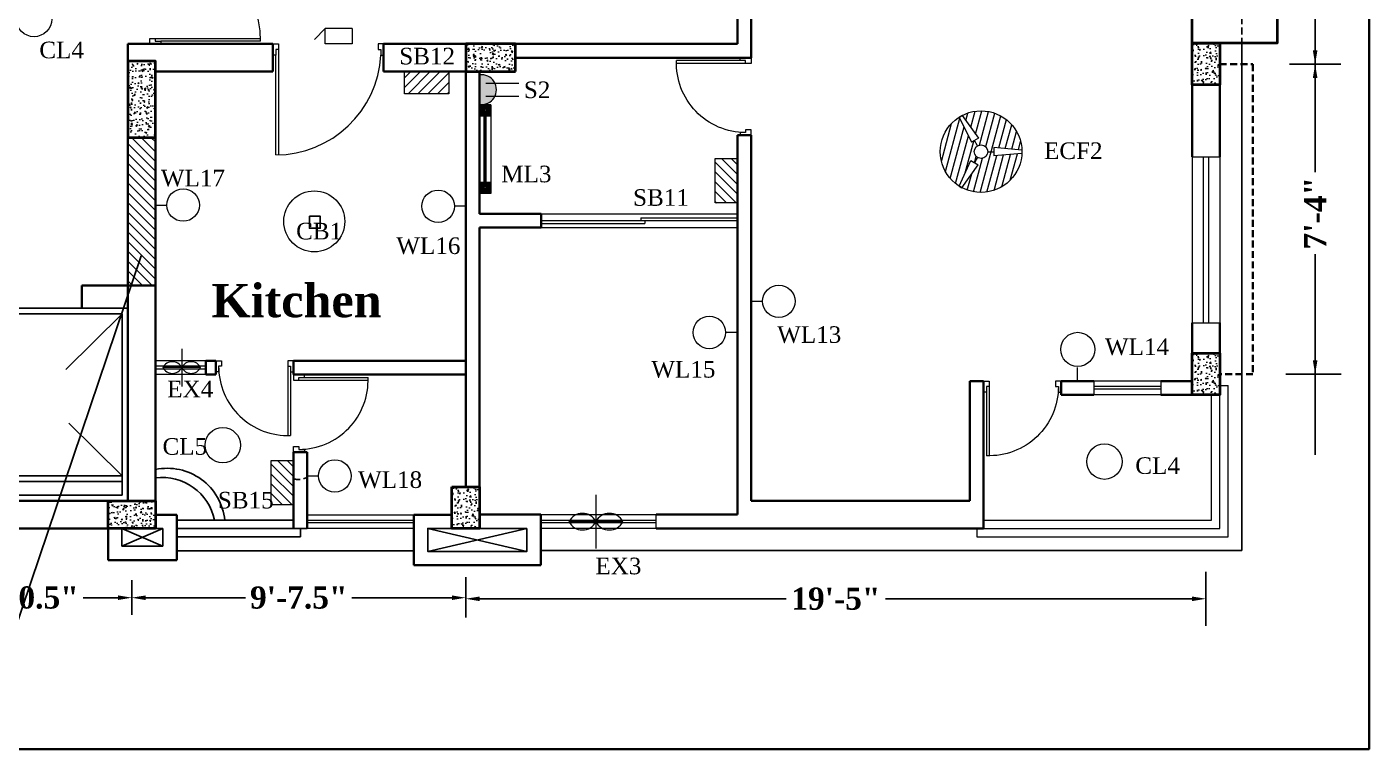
# Model space of a CAD drawing. Header units: inches. Extents: x 4394 to 5343, y 1375 to 1991.
# Drawn here: x 4857.7 to 5342.6, y 1375.1 to 1635.9 of the extents above; entities that cross this region are included whole.
import ezdxf

# ---------------------------------------------------------------- set-up
doc = ezdxf.new("R2010")
doc.units = ezdxf.units.IN
doc.header["$MEASUREMENT"] = 0
doc.linetypes.add('DASHED', pattern=[0.75, 0.5, -0.25])
for name, color, linetype, lineweight in [('Columb', 1, 'Continuous', 40), ('DOOR', 2, 'Continuous', 15), ('E. Fixture', 6, 'Continuous', 20), ('HATCH', 252, 'Continuous', 9), ('S. Wall', 101, 'Continuous', 25), ('WALL', 3, 'Continuous', 35), ('WINDOW', 5, 'Continuous', 13)]:
    doc.layers.add(name, color=color, linetype=linetype, lineweight=lineweight)
doc.styles.add('JASIM', font='times.ttf')
doc.styles.get("Standard").update_dxf_attribs({"font": 'timesbd.ttf', "height": 12})

# ---------------------------------------------------------------- blocks, each defined once
blk = doc.blocks.new('Door K')
at = {"layer": 'DOOR'}
for p, q in [((5111.99, 5040.7), (5113.99, 5040.7)), ((5113.99, 5038.7), (5112.99, 5038.7)), ((5112.99, 5038.7), (5112.99, 5036.7)), ((5113.99, 5040.7), (5113.99, 5038.7)), ((5139.99, 5040.7), (5137.99, 5040.7)), ((5137.99, 5040.7), (5137.99, 5013.7)), ((5137.99, 5038.7), (5138.99, 5038.7)), ((5138.99, 5038.7), (5138.99, 5013.72)), ((5112.99, 5036.7), (5111.99, 5036.7)), ((5138.99, 5036.7), (5139.99, 5036.7))]:
    blk.add_line(p, q, dxfattribs=at)
blk.add_arc((5137.99, 5038.7), 25, 180, 272.2924, dxfattribs=at)
blk = doc.blocks.new('door B')
at = {"layer": 'DOOR'}
for p, q in [((5301.99, 4953.7), (5303.99, 4953.7)), ((5303.99, 4951.7), (5302.99, 4951.7)), ((5302.99, 4951.7), (5302.99, 4949.7)), ((5303.99, 4953.7), (5303.99, 4951.7)), ((5303.99, 4951.7), (5303.99, 4913.66)), ((5341.99, 4953.7), (5339.99, 4953.7)), ((5339.99, 4953.7), (5339.99, 4951.7)), ((5339.99, 4951.7), (5340.99, 4951.7)), ((5340.99, 4951.7), (5340.99, 4949.7)), ((5302.99, 4949.7), (5301.99, 4949.7)), ((5302.99, 4913.65), (5302.99, 4949.7)), ((5340.99, 4949.7), (5341.99, 4949.7))]:
    blk.add_line(p, q, dxfattribs=at)
blk.add_arc((5302.99, 4951.7), 38.05, 270, 356.9872, dxfattribs=at)
blk = doc.blocks.new('S')
at = {"layer": 'E. Fixture'}
for p, q in [((27102.47, -3564.52), (27101.37, -3580.67)), ((27104.44, -3564.49), (27102.47, -3564.52)), ((27104.44, -3564.49), (27106.12, -3580.63)), ((27106.12, -3580.63), (27101.37, -3580.67)), ((27103.45, -3584.14), (27103.45, -3580.66)), ((27082.54, -3599.02), (27095.82, -3589.69)), ((27095.82, -3589.69), (27098.17, -3593.81)), ((27100.04, -3590.05), (27097.02, -3591.79)), ((27106.86, -3590.05), (27109.88, -3591.79)), ((27111.08, -3589.69), (27108.73, -3593.81)), ((27124.36, -3599.02), (27111.08, -3589.69)), ((27082.54, -3599.02), (27083.52, -3600.72)), ((27083.52, -3600.72), (27098.17, -3593.81)), ((27123.38, -3600.72), (27108.73, -3593.81)), ((27124.36, -3599.02), (27123.38, -3600.72))]:
    blk.add_line(p, q, dxfattribs=at)
blk.add_circle((27103.45, -3588.08), 3.94, dxfattribs=at)
blk = doc.blocks.new('14')
at = {"layer": 'E. Fixture'}
for p, q in [((26233.99, -3909.11), (26233.99, -3891.11)), ((26224.99, -3900.11), (26242.99, -3900.11))]:
    blk.add_line(p, q, dxfattribs=at)
for centre, start, end in [((26229.49, -3902.36), 26.564, 153.436), ((26229.49, -3897.86), 206.564, 333.436), ((26238.49, -3902.36), 26.564, 153.436), ((26238.49, -3897.86), 206.564, 333.436)]:
    blk.add_arc(centre, 5.03, start, end, dxfattribs=at)
blk = doc.blocks.new('205')
at = {"layer": 'E. Fixture'}
for p, q in [((27100.62, -3883.85), (27107.93, -3883.85)), ((27100.62, -3883.85), (27100.62, -3888.02)), ((27110.88, -3886.8), (27107.93, -3883.85)), ((27107.93, -3888.02), (27107.93, -3883.85)), ((27100.62, -3888.02), (27107.93, -3888.02))]:
    blk.add_line(p, q, dxfattribs=at)

msp = doc.modelspace()

# ---------------------------------------------------------------- hatches: boundary and pattern name
at = {"layer": 'E. Fixture'}
h = msp.add_hatch(dxfattribs=at)
h.set_pattern_fill('ANSI31', color=0, scale=20, style=0)
h.set_pattern_definition([(45, (-15673.757, -11339.441), (-1.76776695, 1.76776695), [])])
h.paths.add_polyline_path([(4994.15, 1619.72), (4994.15, 1611.71), (5010.15, 1611.71), (5010.15, 1619.72)])
msp.add_hatch(color=0, dxfattribs=at).paths.add_polyline_path([(5021.3, 1618.52), (5021.3, 1607.86, 1.138442)])
h = msp.add_hatch(dxfattribs=at)
h.set_pattern_fill('ANSI31', color=0, scale=18.751579, angle=30, style=0)
h.set_pattern_definition([(75, (-11555.8092, 3370.751), (-2.2640793, 0.6066582), [])])
h.paths.add_polyline_path([(5195.66, 1603.91), (5201.57, 1595.68), (5200.13, 1594.84), (5201.22, 1592.95, -0.57735), (5204.9, 1590.81), (5207.08, 1590.8), (5207.08, 1592.31), (5217.18, 1591.37, 0.549835)])
h.paths.add_polyline_path([(5217.17, 1590.14), (5207.08, 1589.35), (5207.08, 1590.8), (5204.9, 1590.81, -0.57735), (5201.2, 1588.69), (5200.1, 1586.81), (5201.35, 1586.07), (5195.55, 1577.77, 0.549855)])
h.paths.add_polyline_path([(5201.2, 1588.69, -0.266869), (5199.98, 1590.82, -0.26903), (5201.22, 1592.95), (5200.13, 1594.84), (5199.01, 1594.19), (5194.59, 1603.3, 0.257886), (5187.69, 1590.82, 0.255723), (5194.49, 1578.39), (5198.8, 1587.58), (5200.1, 1586.81)])
h = msp.add_hatch(dxfattribs=at)
h.set_pattern_fill('ANSI31', color=0, scale=20, angle=-90, style=0)
h.set_pattern_definition([(315, (2008.9428, -509.6817), (1.767767, 1.767767), [])])
h.paths.add_polyline_path([(4904.19, 1595.96), (4894.19, 1595.96), (4894.19, 1542.45), (4904.19, 1542.45)])
h = msp.add_hatch(dxfattribs=at)
h.set_pattern_fill('ANSI31', color=0, scale=20, angle=-90, style=0)
h.set_pattern_definition([(315, (-7844.7566, 22256.2376), (1.76776695, 1.76776695), [])])
h.paths.add_polyline_path([(5114.4, 1588.33), (5106.4, 1588.33), (5106.4, 1572.33), (5114.4, 1572.33)])
h = msp.add_hatch(dxfattribs=at)
h.set_pattern_fill('ANSI31', color=0, scale=20, angle=-90, style=0)
h.set_pattern_definition([(315, (-8005.1435, 22147.1632), (1.76776695, 1.76776695), [])])
h.paths.add_polyline_path([(4954.01, 1479.25), (4946.01, 1479.25), (4946.01, 1463.25), (4954.01, 1463.25)])
at = {"layer": 'HATCH', "ltscale": 5}
h = msp.add_hatch(dxfattribs=at)
h.set_pattern_fill('AR-CONC', color=0, scale=0.6, angle=90, style=0)
h.set_pattern_definition([(140, (7149.4322, -1057.644), (0.3765128, 4.303561), [0.45, -4.95]), (85, (7149.4322, -1057.644), (-4.513153, -0.832508), [0.36, -3.96]), (190.4514, (7149.4636, -1057.2854), (-4.136637, 3.4710563), [0.382441, -4.2068527]), (136.1842, (7148.232, -1057.644), (0.993114, 6.403446), [0.675, -7.425]), (186.6356, (7148.315, -1057.1104), (-5.844707, 5.607976), [0.573662, -6.310278]), (81.1842, (7148.232, -1057.644), (-5.844712, 5.607972), [0.54, -5.94]), (111, (7148.5322, -1057.044), (2.4157133, 3.5814423), [0.45, -4.95]), (56, (7148.5322, -1057.044), (-4.3509, 1.459892), [0.36, -3.96]), (161.4514, (7148.7335, -1056.7456), (-1.935183, 5.041336), [0.382441, -4.2068527]), (127.5, (7149.4322, -1057.644), (-1.9973631, 0.0729591), [0, -3.912, 0, -4.02, 0, -3.975]), (97.5, (7149.4322, -1057.644), (-2.3664703, 1.5784172), [0, -2.292, 0, -3.822, 0, -1.515]), (57.5, (7149.4322, -1058.982), (0.1353292, 3.2029346), [0, -1.5, 0, -4.68, 0, -6.21]), (47.5, (7149.4322, -1059.582), (-0.60063, 3.499117), [0, -1.95, 0, -3.108, 0, -4.41])])
h.paths.add_polyline_path([(5016.3, 1629.72), (5016.3, 1619.72), (5034.3, 1619.72), (5034.3, 1629.72)])
h = msp.add_hatch(dxfattribs=at)
h.set_pattern_fill('AR-CONC', color=0, scale=0.6, style=0)
h.set_pattern_definition([(50, (2839.3033, -701.459), (4.303561, -0.3765128), [0.45, -4.95]), (355, (2839.3033, -701.459), (-0.832508, 4.513153), [0.36, -3.96]), (100.4514, (2839.662, -701.4905), (3.4710563, 4.136637), [0.382441, -4.2068527]), (46.1842, (2839.303, -700.259), (6.403446, -0.993114), [0.675, -7.425]), (96.6356, (2839.837, -700.342), (5.607976, 5.844707), [0.573662, -6.310278]), (351.1842, (2839.303, -700.259), (5.607972, 5.844712), [0.54, -5.94]), (21, (2839.9033, -700.559), (3.5814423, -2.4157133), [0.45, -4.95]), (326, (2839.9033, -700.559), (1.459892, 4.3509), [0.36, -3.96]), (71.4514, (2840.2017, -700.7605), (5.041336, 1.935183), [0.382441, -4.2068527]), (37.5, (2839.3033, -701.4591), (0.0729591, 1.9973631), [0, -3.912, 0, -4.02, 0, -3.975]), (7.5, (2839.3033, -701.4591), (1.5784172, 2.3664703), [0, -2.292, 0, -3.822, 0, -1.515]), (327.5, (2837.9653, -701.4591), (3.2029346, -0.1353292), [0, -1.5, 0, -4.68, 0, -6.21]), (317.5, (2837.3653, -701.4591), (3.499117, 0.60063), [0, -1.95, 0, -3.108, 0, -4.41])])
h.paths.add_polyline_path([(5288.66, 1629.94), (5278.66, 1629.94), (5278.66, 1614.94), (5288.66, 1614.94)])
h = msp.add_hatch(dxfattribs=at)
h.set_pattern_fill('AR-CONC', color=0, scale=0.6, style=0)
h.set_pattern_definition([(50, (2216.83, -509.6817), (4.303561, -0.3765128), [0.45, -4.95]), (355, (2216.83, -509.6817), (-0.832508, 4.513153), [0.36, -3.96]), (100.4514, (2217.1885, -509.713), (3.4710563, 4.136637), [0.382441, -4.2068527]), (46.1842, (2216.83, -508.4817), (6.403446, -0.993114), [0.675, -7.425]), (96.6356, (2217.3635, -508.5645), (5.607976, 5.844707), [0.573662, -6.310278]), (351.1842, (2216.83, -508.482), (5.607972, 5.844712), [0.54, -5.94]), (21, (2217.43, -508.7817), (3.5814423, -2.4157133), [0.45, -4.95]), (326, (2217.43, -508.7817), (1.459892, 4.3509), [0.36, -3.96]), (71.4514, (2217.7284, -508.983), (5.041336, 1.935183), [0.382441, -4.2068527]), (37.5, (2216.8299, -509.6817), (0.0729591, 1.9973631), [0, -3.912, 0, -4.02, 0, -3.975]), (7.5, (2216.83, -509.6817), (1.5784172, 2.3664703), [0, -2.292, 0, -3.822, 0, -1.515]), (327.5, (2215.4919, -509.6817), (3.2029346, -0.1353292), [0, -1.5, 0, -4.68, 0, -6.21]), (317.5, (2214.892, -509.6817), (3.499117, 0.60063), [0, -1.95, 0, -3.108, 0, -4.41])])
h.paths.add_polyline_path([(4904.19, 1623.45), (4894.19, 1623.45), (4894.19, 1595.96), (4904.19, 1595.96)])
h = msp.add_hatch(dxfattribs=at)
h.set_pattern_fill('AR-CONC', color=0, scale=0.6, style=0)
h.set_pattern_definition([(50, (2839.3033, -813.406), (4.303561, -0.3765128), [0.45, -4.95]), (355, (2839.3033, -813.406), (-0.832508, 4.513153), [0.36, -3.96]), (100.4514, (2839.662, -813.4374), (3.4710563, 4.136637), [0.382441, -4.2068527]), (46.1842, (2839.303, -812.206), (6.403446, -0.993114), [0.675, -7.425]), (96.6356, (2839.837, -812.289), (5.607976, 5.844707), [0.573662, -6.310278]), (351.1842, (2839.303, -812.206), (5.607972, 5.844712), [0.54, -5.94]), (21, (2839.9033, -812.506), (3.5814423, -2.4157133), [0.45, -4.95]), (326, (2839.9033, -812.506), (1.459892, 4.3509), [0.36, -3.96]), (71.4514, (2840.2017, -812.7073), (5.041336, 1.935183), [0.382441, -4.2068527]), (37.5, (2839.3033, -813.406), (0.0729591, 1.9973631), [0, -3.912, 0, -4.02, 0, -3.975]), (7.5, (2839.3033, -813.406), (1.5784172, 2.3664703), [0, -2.292, 0, -3.822, 0, -1.515]), (327.5, (2837.9653, -813.406), (3.2029346, -0.1353292), [0, -1.5, 0, -4.68, 0, -6.21]), (317.5, (2837.3653, -813.406), (3.499117, 0.60063), [0, -1.95, 0, -3.108, 0, -4.41])])
h.paths.add_polyline_path([(5288.66, 1517.99), (5278.66, 1517.99), (5278.66, 1502.99), (5288.66, 1502.99)])
h = msp.add_hatch(dxfattribs=at)
h.set_pattern_fill('AR-CONC', color=0, scale=0.6, style=0)
h.set_pattern_definition([(50, (2571.943, -861.668), (4.303561, -0.3765128), [0.45, -4.95]), (355, (2571.943, -861.668), (-0.832508, 4.513153), [0.36, -3.96]), (100.4514, (2572.3015, -861.6994), (3.4710563, 4.136637), [0.382441, -4.2068527]), (46.1842, (2571.943, -860.468), (6.403446, -0.993114), [0.675, -7.425]), (96.6356, (2572.4765, -860.551), (5.607976, 5.844707), [0.573662, -6.310278]), (351.1842, (2571.943, -860.468), (5.607972, 5.844712), [0.54, -5.94]), (21, (2572.543, -860.768), (3.5814423, -2.4157133), [0.45, -4.95]), (326, (2572.543, -860.768), (1.459892, 4.3509), [0.36, -3.96]), (71.4514, (2572.8413, -860.9693), (5.041336, 1.935183), [0.382441, -4.2068527]), (37.5, (2571.9428, -861.668), (0.0729591, 1.9973631), [0, -3.912, 0, -4.02, 0, -3.975]), (7.5, (2571.9428, -861.668), (1.5784172, 2.3664703), [0, -2.292, 0, -3.822, 0, -1.515]), (327.5, (2570.6048, -861.668), (3.2029346, -0.1353292), [0, -1.5, 0, -4.68, 0, -6.21]), (317.5, (2570.0048, -861.668), (3.499117, 0.60063), [0, -1.95, 0, -3.108, 0, -4.41])])
h.paths.add_polyline_path([(5021.3, 1469.73), (5011.3, 1469.73), (5011.3, 1454.73), (5021.3, 1454.73)])
h = msp.add_hatch(dxfattribs=at)
h.set_pattern_fill('AR-CONC', color=0, scale=0.6, style=0)
h.set_pattern_definition([(50, (2008.943, -509.6817), (4.303561, -0.3765128), [0.45, -4.95]), (355, (2008.943, -509.6817), (-0.832508, 4.513153), [0.36, -3.96]), (100.4514, (2009.3015, -509.713), (3.4710563, 4.1366373), [0.382441, -4.2068527]), (46.1842, (2008.943, -508.4817), (6.403446, -0.993114), [0.675, -7.425]), (96.6356, (2009.4765, -508.5645), (5.607976, 5.844707), [0.573662, -6.310278]), (351.1842, (2008.943, -508.482), (5.607972, 5.844712), [0.54, -5.94]), (21, (2009.543, -508.7817), (3.5814423, -2.4157133), [0.45, -4.95]), (326, (2009.543, -508.7817), (1.459892, 4.3509), [0.36, -3.96]), (71.4514, (2009.8413, -508.983), (5.041336, 1.935183), [0.382441, -4.2068527]), (37.5, (2008.9428, -509.6817), (0.0729591, 1.9973631), [0, -3.912, 0, -4.02, 0, -3.975]), (7.5, (2008.9428, -509.6817), (1.5784172, 2.3664703), [0, -2.292, 0, -3.822, 0, -1.515]), (327.5, (2007.6048, -509.6817), (3.2029346, -0.1353292), [0, -1.5, 0, -4.68, 0, -6.21]), (317.5, (2007.0048, -509.6817), (3.499117, 0.60063), [0, -1.95, 0, -3.108, 0, -4.41])])
h.paths.add_polyline_path([(4904.19, 1454.72), (4904.19, 1464.72), (4887.07, 1464.72), (4887.07, 1454.72)])

# ---------------------------------------------------------------- linework, layer by layer
at = {"layer": 'Columb', "color": 0, "ltscale": 5}
for points in [[(5278.66, 1658.66), (5309.41, 1658.66), (5309.41, 1629.94), (5278.66, 1629.94)], [(5034.3, 1619.72), (5034.3, 1629.72), (5016.3, 1629.72), (5016.3, 1619.72)], [(5278.66, 1629.94), (5288.66, 1629.94), (5288.66, 1614.94), (5278.66, 1614.94)], [(4894.19, 1595.96), (4904.19, 1595.96), (4904.19, 1623.45), (4894.19, 1623.45)], [(5278.66, 1517.99), (5288.66, 1517.99), (5288.66, 1502.99), (5278.66, 1502.99)], [(5011.3, 1469.73), (5021.3, 1469.73), (5021.3, 1454.73), (5011.3, 1454.73)], [(4904.19, 1454.72), (4887.07, 1454.72), (4887.07, 1464.72), (4904.19, 1464.72)]]:
    msp.add_lwpolyline(points, close=True, dxfattribs=at)
at = {"layer": 'E. Fixture', "color": 0}
for p, q in [((5021.3, 1607.86), (5021.3, 1618.52)), ((5023.53, 1615.49), (5035.51, 1615.49)), ((5023.53, 1610.89), (5035.51, 1610.89)), ((5022.97, 1579.76), (5022.97, 1603.77)), ((5023.04, 1579.76), (5023.04, 1603.77)), ((5023.1, 1579.76), (5023.1, 1603.77)), ((5023.17, 1579.76), (5023.17, 1603.77)), ((5023.3, 1579.76), (5023.3, 1603.77)), ((5023.44, 1579.76), (5023.44, 1603.77)), ((5023.5, 1579.76), (5023.5, 1603.77)), ((5023.57, 1579.76), (5023.57, 1603.77)), ((5023.64, 1579.76), (5023.64, 1603.77)), ((5023.64, 1579.76), (5023.64, 1603.77)), ((4904.19, 1571.53), (4908.31, 1571.53)), ((5016.3, 1571.09), (5012.18, 1571.09)), ((5119.4, 1536.77), (5123.52, 1536.77)), ((5114.27, 1525.53), (5110.15, 1525.53)), ((5237.28, 1507.99), (5237.28, 1512.9)), ((4959.01, 1473.7), (4963.13, 1473.7))]:
    msp.add_line(p, q, dxfattribs=at)
for points in [[(4994.15, 1619.72), (5010.15, 1619.72), (5010.15, 1611.71), (4994.15, 1611.71)], [(5114.4, 1588.33), (5114.4, 1572.33), (5106.4, 1572.33), (5106.4, 1588.33)], [(5021.3, 1575.76), (5021.3, 1579.76), (5025.3, 1579.76), (5025.3, 1575.76)], [(5021.64, 1576.1), (5021.64, 1579.43), (5024.97, 1579.43), (5024.97, 1576.1)], [(5021.97, 1576.43), (5021.97, 1579.1), (5024.64, 1579.1), (5024.64, 1576.43)], [(5022.3, 1576.76), (5022.3, 1578.76), (5024.3, 1578.76), (5024.3, 1576.76)], [(5022.64, 1577.1), (5022.64, 1578.43), (5023.97, 1578.43), (5023.97, 1577.1)], [(5022.97, 1577.43), (5022.97, 1578.1), (5023.64, 1578.1), (5023.64, 1577.43)], [(4954.01, 1479.25), (4954.01, 1463.25), (4946.01, 1463.25), (4946.01, 1479.25)]]:
    msp.add_lwpolyline(points, close=True, dxfattribs=at)
msp.add_lwpolyline([(5021.3, 1575.76), (5021.3, 1607.77), (5025.3, 1607.77), (5025.3, 1575.76), (5021.3, 1575.76)], dxfattribs=at)
for centre, radius in [((4860.32, 1638.72), 6.4), ((5202.44, 1590.82), 14.75), ((4914.18, 1571.53), 5.87), ((4961.56, 1565.62), 11.02), ((5006.31, 1571.09), 5.87), ((5129.39, 1536.77), 5.87), ((5104.28, 1525.53), 5.87), ((5237.38, 1519.4), 6.17), ((4928.52, 1484.8), 6.4), ((5247.01, 1478.88), 6.4), ((4969, 1473.7), 5.87)]:
    msp.add_circle(centre, radius, dxfattribs=at)
msp.add_arc((5022, 1613.19), 5.38, 262.5917, 97.4083, dxfattribs=at)
at = {"layer": 'HATCH', "color": 0}
for points in [[(5021.3, 1607.77), (5021.3, 1603.77), (5025.3, 1603.77), (5025.3, 1607.77)], [(5021.64, 1607.43), (5021.64, 1604.1), (5024.97, 1604.1), (5024.97, 1607.43)], [(5021.97, 1607.1), (5021.97, 1604.43), (5024.64, 1604.43), (5024.64, 1607.1)], [(5022.3, 1606.77), (5022.3, 1604.77), (5024.3, 1604.77), (5024.3, 1606.77)], [(5022.64, 1606.43), (5022.64, 1605.1), (5023.97, 1605.1), (5023.97, 1606.43)], [(5022.97, 1606.1), (5022.97, 1605.43), (5023.64, 1605.43), (5023.64, 1606.1)]]:
    msp.add_lwpolyline(points, close=True, dxfattribs=at)
at = {"layer": 'S. Wall', "color": 0, "ltscale": 5}
for p, q in [((5323.13, 1701.67), (5323.13, 1583.35)), ((5296.66, 1629.94), (5296.66, 1446.73)), ((5313.87, 1622.44), (5332.46, 1622.44)), ((4899.07, 1553.14), (4845.33, 1394.48)), ((5323.13, 1553.83), (5323.13, 1481.29)), ((4892.19, 1532.25), (4832.7, 1532.25)), ((4871.8, 1512.19), (4892.19, 1532.25)), ((4892.19, 1466.72), (4892.19, 1532.25)), ((5312.54, 1510.49), (5332.54, 1510.49)), ((4872.84, 1492.76), (4892.19, 1473.72)), ((4832.7, 1473.72), (4892.19, 1473.72)), ((4832.7, 1471.72), (4892.19, 1471.72)), ((4832.7, 1466.72), (4892.19, 1466.72)), ((4911.87, 1457.72), (4954.01, 1457.72)), ((5002.55, 1446.43), (5038.39, 1454.73)), ((5002.55, 1454.73), (5038.39, 1446.43)), ((5017.2, 1454.73), (5038.39, 1454.73)), ((5296.66, 1454.73), (5296.66, 1446.73)), ((4892.07, 1454.72), (4906.87, 1454.72)), ((4892.07, 1448.33), (4892.07, 1454.72)), ((4892.07, 1454.72), (4906.87, 1448.33)), ((4892.07, 1448.33), (4906.87, 1454.72)), ((4904.19, 1454.72), (4906.87, 1454.72)), ((4906.87, 1454.72), (4906.87, 1448.33)), ((4911.87, 1454.72), (4959.01, 1454.72)), ((4956.61, 1451.72), (4911.87, 1451.72)), ((4956.61, 1454.72), (4956.61, 1451.72)), ((4906.87, 1448.33), (4892.07, 1448.33)), ((4911.87, 1446.72), (4997.55, 1446.72)), ((5296.66, 1446.73), (5043.39, 1446.73)), ((4895.63, 1436.03), (4895.63, 1423.57)), ((5016.3, 1437.14), (5016.3, 1422.59)), ((5283.66, 1419.61), (5283.66, 1439.09)), ((4890.63, 1429.74), (4878.08, 1429.74)), ((4900.63, 1429.73), (4936.75, 1429.73)), ((5011.3, 1429.73), (4975.18, 1429.73)), ((5021.3, 1429.35), (5132.03, 1429.35)), ((5278.66, 1429.35), (5167.94, 1429.35))]:
    msp.add_line(p, q, dxfattribs=at)
at = {"layer": 'S. Wall', "color": 0, "linetype": 'DASHED', "ltscale": 5}
msp.add_line((5296.66, 1650.66), (5296.66, 1629.94), dxfattribs=at)
at = {"layer": 'S. Wall', "color": 0, "ltscale": 5}
for points in [[(4959.8, 1567.47), (4963.72, 1567.47), (4963.72, 1563.18), (4959.8, 1563.18)], [(5038.39, 1454.73), (5002.55, 1454.73), (5002.55, 1446.43), (5038.39, 1446.43)]]:
    msp.add_lwpolyline(points, close=True, dxfattribs=at)
msp.add_lwpolyline([(4894.19, 1464.72), (4894.19, 1534.25), (4830.7, 1534.25), (4830.7, 1464.72), (4883.59, 1464.72)], dxfattribs=at)
for centre, radius, start, end in [((4908.49, 1455.64), 20.84, 5.7056, 101.9209), ((4906.62, 1453.91), 19.28, 11.3863, 97.2482)]:
    msp.add_arc(centre, radius, start, end, dxfattribs=at)
at = {"layer": 'S. Wall', "color": 0, "linetype": 'DASHED', "ltscale": 5}
msp.add_arc((4955.91, 1477.94), 5.56, 250.015, 310.4268, dxfattribs=at)
at = {"layer": 'S. Wall', "color": 0, "ltscale": 5}
for points in [[(5322.29, 1627.44), (5323.96, 1627.44), (5323.13, 1622.44)], [(5322.29, 1617.44), (5323.96, 1617.44), (5323.13, 1622.44)], [(5322.29, 1515.49), (5323.96, 1515.49), (5323.13, 1510.49)], [(4890.63, 1430.57), (4890.63, 1428.91), (4895.63, 1429.74)], [(4900.63, 1430.56), (4900.63, 1428.9), (4895.63, 1429.73)], [(5011.3, 1430.56), (5011.3, 1428.9), (5016.3, 1429.73)], [(5021.3, 1430.18), (5021.3, 1428.51), (5016.3, 1429.35)], [(5278.66, 1430.18), (5278.66, 1428.51), (5283.66, 1429.35)]]:
    msp.add_solid(points, dxfattribs=at)
at = {"layer": 'WALL', "color": 0}
for p, q in [((5114.4, 1629.72), (5114.4, 1678.66)), ((5119.4, 1624.72), (5119.4, 1678.66)), ((4946.62, 1629.72), (4894.19, 1629.72)), ((4894.19, 1629.72), (4894.19, 1623.45)), ((4946.62, 1629.72), (4946.62, 1625.72)), ((5016.3, 1629.72), (4986.62, 1629.72)), ((5114.4, 1629.72), (5034.3, 1629.72)), ((5119.4, 1624.72), (5034.3, 1624.72)), ((4946.62, 1619.72), (4904.19, 1619.72)), ((5016.3, 1619.72), (4986.62, 1619.72)), ((5016.3, 1619.72), (5016.3, 1469.73)), ((5021.3, 1619.72), (5021.3, 1568.4)), ((4894.19, 1595.96), (4894.19, 1464.72)), ((4904.19, 1595.96), (4904.19, 1515.3)), ((5114.4, 1596.72), (5114.4, 1459.74)), ((5119.4, 1596.72), (5119.4, 1464.73)), ((4904.19, 1595.22), (4904.19, 1595.22)), ((4904.19, 1595.22), (4904.19, 1595.22)), ((5021.3, 1563.4), (5021.3, 1469.73)), ((4904.19, 1515.3), (4904.19, 1464.72)), ((4922.34, 1515.3), (4922.34, 1510.3)), ((4922.34, 1515.3), (4926.01, 1515.3)), ((4926.01, 1510.3), (4926.01, 1515.3)), ((5016.26, 1515.3), (4954.01, 1515.3)), ((4954.01, 1510.3), (4954.01, 1515.3)), ((4922.34, 1510.3), (4926.01, 1510.3)), ((5016.26, 1510.3), (4954.01, 1510.3)), ((4954.01, 1454.72), (4954.01, 1482.3)), ((4959.01, 1454.72), (4959.01, 1482.3)), ((5119.4, 1478.47), (5119.4, 1478.47)), ((4830.7, 1464.72), (4887.07, 1464.72)), ((5119.4, 1464.73), (5198.37, 1464.73)), ((4997.55, 1459.72), (5011.3, 1459.72)), ((5085.05, 1459.74), (5114.4, 1459.74)), ((5085.05, 1454.73), (5203.37, 1454.73)), ((4830.7, 1454.72), (4887.07, 1454.72))]:
    msp.add_line(p, q, dxfattribs=at)
at = {"layer": 'WALL', "color": 0, "ltscale": 5}
for p, q in [((4946.62, 1629.72), (4946.62, 1619.72)), ((4986.62, 1629.72), (4986.62, 1619.72)), ((5278.66, 1588.98), (5278.66, 1614.94)), ((5288.66, 1588.98), (5288.66, 1614.94)), ((5115.4, 1596.72), (5114.4, 1596.72)), ((5115.4, 1596.72), (5119.4, 1596.72)), ((5043.57, 1568.4), (5021.3, 1568.4)), ((5043.57, 1568.4), (5043.57, 1563.4)), ((5043.57, 1563.4), (5021.3, 1563.4)), ((4894.19, 1542.45), (4877.61, 1542.45)), ((4877.61, 1542.45), (4877.61, 1534.25)), ((5278.66, 1517.99), (5278.66, 1528.98)), ((5288.66, 1517.99), (5288.66, 1528.98)), ((5198.37, 1464.73), (5198.37, 1507.99)), ((5203.37, 1507.99), (5198.37, 1507.99)), ((5203.37, 1454.73), (5203.37, 1507.99)), ((5231.37, 1507.99), (5231.37, 1502.99)), ((5243.2, 1507.99), (5231.37, 1507.99)), ((5278.66, 1507.99), (5267.42, 1507.99)), ((5243.2, 1502.99), (5231.37, 1502.99)), ((5278.66, 1502.99), (5267.42, 1502.99)), ((4954.01, 1482.3), (4959.01, 1482.3)), ((4904.19, 1459.72), (4911.87, 1459.72)), ((4911.87, 1459.72), (4911.87, 1443.33)), ((4997.55, 1459.73), (4997.55, 1441.43)), ((5043.39, 1459.73), (5021.3, 1459.73)), ((5043.39, 1441.43), (5043.39, 1459.73)), ((4887.07, 1443.33), (4887.07, 1456.24)), ((4911.87, 1443.33), (4887.07, 1443.33)), ((4997.55, 1441.43), (5043.39, 1441.43))]:
    msp.add_line(p, q, dxfattribs=at)
at = {"layer": 'WALL', "color": 0, "linetype": 'DASHED', "ltscale": 5}
for p, q in [((5288.66, 1622.44), (5300.66, 1622.44)), ((5300.66, 1622.44), (5300.66, 1510.49)), ((5300.66, 1510.49), (5288.66, 1510.49))]:
    msp.add_line(p, q, dxfattribs=at)
at = {"layer": 'WALL', "color": 0, "ltscale": 5}
for points in [[(4394.37, 1991.03), (5342.64, 1991.03), (5342.64, 1375.05), (4394.37, 1375.05)], [(4894.19, 1595.96), (4904.19, 1595.96), (4904.19, 1542.45), (4894.19, 1542.45)]]:
    msp.add_lwpolyline(points, close=True, dxfattribs=at)
at = {"layer": 'WINDOW', "color": 0, "ltscale": 12}
for p, q in [((5278.66, 1588.98), (5288.66, 1588.98)), ((5278.66, 1588.98), (5278.66, 1528.98)), ((5282.66, 1588.98), (5282.66, 1528.98)), ((5284.66, 1588.98), (5284.66, 1528.98)), ((5288.66, 1588.98), (5288.66, 1528.98)), ((5278.66, 1528.98), (5288.66, 1528.98))]:
    msp.add_line(p, q, dxfattribs=at)
at = {"layer": 'WINDOW', "color": 0, "ltscale": 5}
for p, q in [((5043.57, 1568.4), (5114.4, 1568.4)), ((5079.54, 1566.9), (5114.4, 1566.9)), ((5079.54, 1566.9), (5079.54, 1565.9)), ((5043.57, 1565.9), (5114.4, 1565.9)), ((5043.57, 1564.9), (5080.92, 1564.9)), ((5043.57, 1563.4), (5114.4, 1563.4)), ((5064.88, 1563.4), (5114.4, 1563.4)), ((5079.54, 1565.9), (5080.92, 1565.9)), ((5080.92, 1565.9), (5080.92, 1564.9)), ((5243.2, 1507.99), (5243.2, 1502.99)), ((5267.42, 1507.99), (5243.2, 1507.99)), ((5267.42, 1505.99), (5243.2, 1505.99)), ((5267.42, 1504.99), (5243.2, 1504.99)), ((5267.42, 1507.99), (5267.42, 1502.99)), ((5288.66, 1506.32), (5291.66, 1506.32)), ((5291.66, 1451.73), (5291.66, 1506.32)), ((5267.42, 1502.99), (5243.2, 1502.99)), ((5285.66, 1457.73), (5285.66, 1502.99)), ((5288.66, 1454.73), (5288.66, 1502.99)), ((4959.01, 1459.72), (4997.55, 1459.72)), ((4997.55, 1454.72), (4997.55, 1459.73)), ((5043.39, 1459.73), (5085.05, 1459.73)), ((5085.05, 1454.73), (5085.05, 1459.74)), ((4959.01, 1457.72), (4997.55, 1457.72)), ((4997.55, 1456.72), (4959.01, 1456.72)), ((5043.39, 1457.73), (5085.05, 1457.73)), ((5085.05, 1456.73), (5043.39, 1456.73)), ((5085.05, 1454.73), (5043.39, 1454.73)), ((5200.87, 1454.73), (5200.87, 1451.73)), ((5203.37, 1457.73), (5285.66, 1457.73)), ((5203.37, 1454.73), (5288.66, 1454.73)), ((4997.55, 1454.72), (4959.01, 1454.72)), ((5200.87, 1451.73), (5291.66, 1451.73)), ((5291.66, 1446.72), (5291.66, 1446.73))]:
    msp.add_line(p, q, dxfattribs=at)
at = {"layer": 'WINDOW', "color": 0}
for p, q in [((4922.34, 1515.3), (4904.19, 1515.3)), ((4922.34, 1513.3), (4904.19, 1513.3)), ((4922.34, 1512.3), (4904.19, 1512.3)), ((4922.34, 1510.3), (4904.19, 1510.3))]:
    msp.add_line(p, q, dxfattribs=at)

# ---------------------------------------------------------------- block references
at = {"layer": 'DOOR', "color": 0, "rotation": 90}
for name, p in [('door B', (9855.81, -3672.28)), ('Door K', (9994.72, -3629.69))]:
    msp.add_blockref(name, p, dxfattribs=at)
at = {"layer": 'DOOR', "color": 0}
for name, p in [('door B', (-355.37, -3323.99)), ('Door K', (-185.98, -3525.4))]:
    msp.add_blockref(name, p, dxfattribs=at)
at = {"layer": 'DOOR', "color": 0, "xscale": -1, "rotation": 270}
msp.add_blockref('Door K', (78.7, -3515.28), dxfattribs=at)
at = {"layer": 'DOOR', "color": 0, "xscale": -1}
msp.add_blockref('Door K', (10343.36, -3532.71), dxfattribs=at)
at = {"layer": 'E. Fixture', "color": 0, "xscale": -1.33344560569094, "yscale": 1.333445605687302, "zscale": 1.333445605689528}
msp.add_blockref('205', (41112.48, 6814.18), dxfattribs=at)
at = {"layer": 'E. Fixture', "color": 0}
for name, p, xscale, yscale, zscale, rotation in [('S', (-10616.55, -4873.7), 0.6250526276671043, 0.6250526276671735, 0.6250526276669662, 29.76887881914298), ('14', (24748.26, -1435.88), 0.7560636584248641, 0.7560636584248641, 0.7560636584259622, 180), ('14', (33398.39, -2755.28), 1.080090940606169, 1.080090940606624, 1.080090940608518, 180)]:
    msp.add_blockref(name, p, dxfattribs=dict(at, xscale=xscale, yscale=yscale, zscale=zscale, rotation=rotation))

# ---------------------------------------------------------------- texts
at = {"layer": 'E. Fixture', "color": 0, "style": 'JASIM'}
for s, p in [('CL4', (4862.23, 1624.54)), ('SB12', (4992.26, 1622.32)), ('S2', (5037.28, 1610.15)), ('ECF2', (5225.19, 1588.16)), ('ML3', (5029.13, 1579.76)), ('WL17', (4906.14, 1578.26)), ('SB11', (5076.73, 1571.26)), ('CB1', (4955.01, 1559.12)), ('WL16', (4991.2, 1553.86)), ('WL13', (5128.78, 1521.76)), ('WL14', (5247.19, 1517.36)), ('WL15', (5083.32, 1509.22)), ('EX4', (4908.45, 1502.1)), ('CL5', (4906.75, 1481.36)), ('CL4', (5258.16, 1474.44)), ('WL18', (4977.37, 1469.37)), ('SB15', (4926.73, 1461.97)), ('EX3', (5063.11, 1438.2))]:
    msp.add_text(s, height=6, dxfattribs=at).set_placement(p)
at = {"layer": 'S. Wall', "color": 0, "ltscale": 5, "insert": (5323.13, 1568.59), "char_height": 8, "attachment_point": 5, "rotation": 90}
msp.add_mtext('7\'-4"', dxfattribs=at)
at = {"layer": 'S. Wall', "color": 6, "ltscale": 5, "insert": (4924.46, 1543.03), "char_height": 12, "attachment_point": 1}
msp.add_mtext('{\\C0;Kitchen}', dxfattribs=at)
at = {"layer": 'S. Wall', "color": 0, "ltscale": 5, "char_height": 8, "attachment_point": 5}
for s, insert in [('7\'-0.5"', (4858.88, 1429.74)), ('9\'-7.5"', (4955.97, 1429.73)), ('19\'-5"', (5149.98, 1429.35))]:
    msp.add_mtext(s, dxfattribs=dict(at, insert=insert))

doc.saveas('drawing.dxf')
